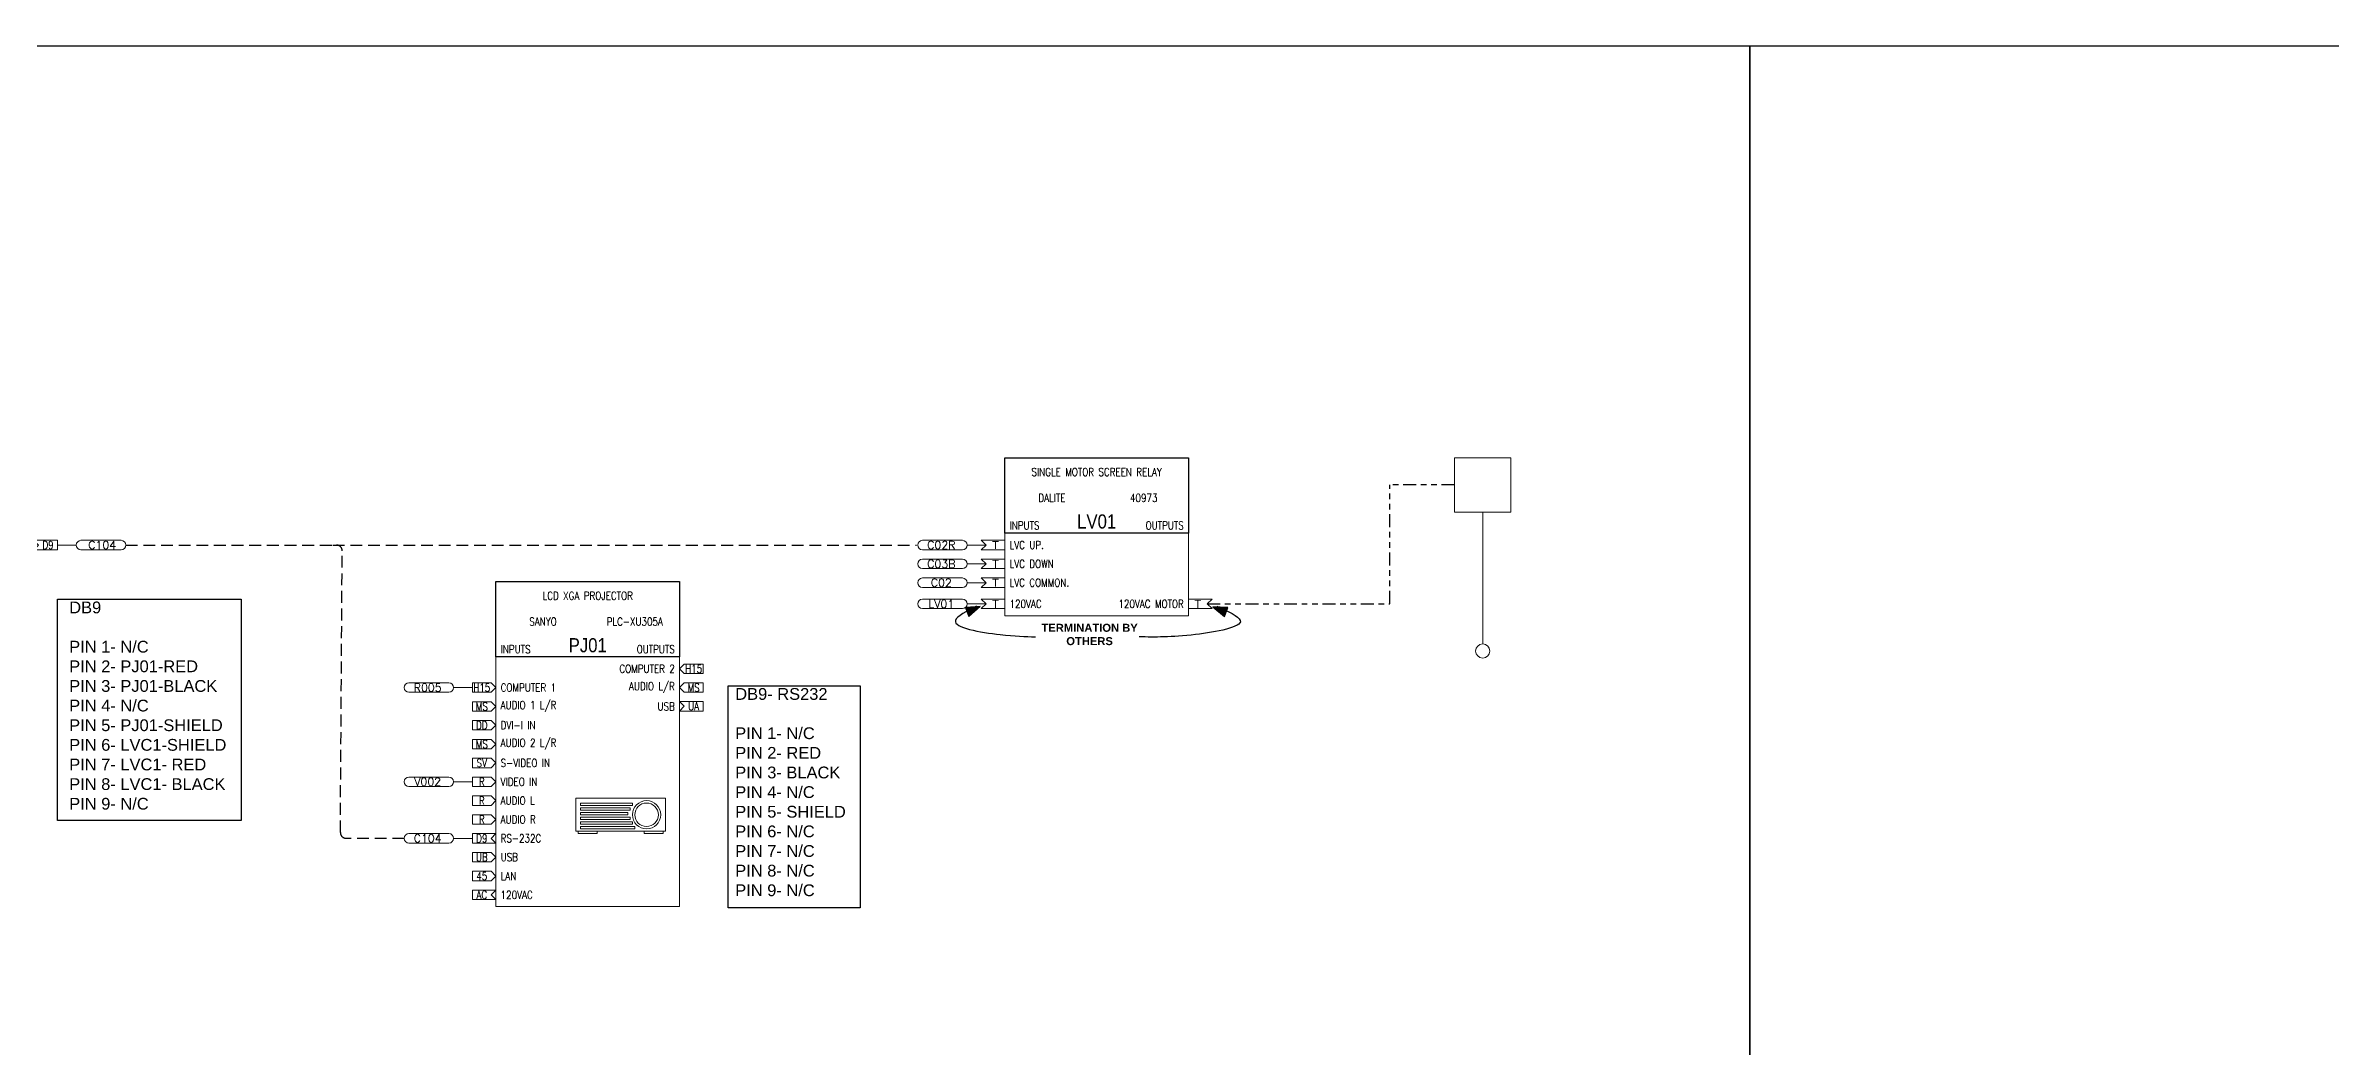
# Model space of a CAD drawing. Header units: inches. Extents: x -21 to 1517, y -4 to 60.
# Drawn here: x 216.7 to 265.23, y 38.26 to 59.5 of the extents above; entities that cross this region are included whole.
import ezdxf
from ezdxf.enums import TextEntityAlignment as Align

# ---------------------------------------------------------------- set-up
doc = ezdxf.new("R2010")
doc.units = ezdxf.units.IN
doc.header["$MEASUREMENT"] = 0
for name, pattern in [('5LVL-VID', [0.625, 0.25, -0.0625, 0, -0.0625, 0, -0.0625, 0, -0.0625, 0, -0.0625, 0, -0.0625]), ('CONTROL', [0.375, 0.25, -0.125]), ('DIG-AUD', [0.815, 0.275, -0.1, 0.12, -0.1, 0.12, -0.1])]:
    doc.linetypes.add(name, pattern=pattern)
doc.layers.get('0').update_dxf_attribs({"lineweight": 20})
for name, color, linetype in [('BORDER', 7, 'Continuous'), ('CONNECTORS', 7, 'Continuous'), ('CONTROL', 5, 'Continuous'), ('CONTROL WIRENUMBER', 7, 'Continuous'), ('DEVICES', 7, 'Continuous'), ('POWER', 40, 'Continuous'), ('SIG_CONTROL', 5, 'CONTROL'), ('SIG_POWER', 40, 'DIG-AUD'), ('SIG_RGBHV', 3, '5LVL-VID'), ('TEXT', 4, 'Continuous'), ('VIDEO', 3, 'Continuous'), ('VIDEO WIRENUMBER', 7, 'Continuous'), ('WIRE NUMBER', 7, 'Continuous')]:
    doc.layers.add(name, color=color, linetype=linetype)
doc.styles.add('ARIAL', font='arial.ttf')
doc.styles.add('DZ', font='arial.ttf', dxfattribs={"height": 0.6})
doc.styles.add('ROMANS', font='romans.shx', dxfattribs={"width": 0.8})
doc.styles.get("Standard").update_dxf_attribs({"font": 'romans.shx'})
doc.styles.add('VSI', font='arial.ttf', dxfattribs={"width": 0.85})

# ---------------------------------------------------------------- blocks, each defined once
blk = doc.blocks.new('F_SYMBOL_PROJECTOR')
at = {"layer": 'DEVICES', "lineweight": 20, "ltscale": 0.02}
for points in [[(-1, 0.35), (0.9, 0.35), (0.9, -0.35), (-1, -0.35)], [(-0.9, 0.25), (0.2, 0.25), (0.2, 0.2), (-0.9, 0.2)], [(-0.9, 0.15), (0.15, 0.15), (0.15, 0.1), (-0.9, 0.1)], [(-0.9, 0.05), (0.1, 0.05), (0.1, 0), (-0.9, 0)], [(-0.95, -0.35), (-0.55, -0.35), (-0.55, -0.4), (-0.95, -0.4)], [(-0.9, -0.05), (0.15, -0.05), (0.15, -0.1), (-0.9, -0.1)], [(-0.9, -0.15), (0.2, -0.15), (0.2, -0.2), (-0.9, -0.2)], [(-0.9, -0.25), (0.25, -0.25), (0.25, -0.3), (-0.9, -0.3)], [(0.85, -0.35), (0.45, -0.35), (0.45, -0.4), (0.85, -0.4)]]:
    blk.add_lwpolyline(points, close=True, dxfattribs=at)
for radius in [0.3, 0.25]:
    blk.add_circle((0.5, 0), radius, dxfattribs=at)
blk = doc.blocks.new('DEVICE HEADER')
at = {"layer": 'DEVICES', "ltscale": 0.5}
blk.add_lwpolyline([(0, 1.6), (3.9, 1.6), (3.9, 0), (0, 0)], close=True, dxfattribs=at)
at = {"layer": 'DEVICES', "ltscale": 0.5, "style": 'VSI', "width": 0.85}
blk.add_attdef('IDXX', text='', height=0.3, dxfattribs=at).set_placement((1.95, 0.25), align=Align.MIDDLE_CENTER)
at = {"layer": 'TEXT', "lineweight": 5, "ltscale": 0.02, "insert": (0.1, 0.25), "char_height": 0.17, "width": 1.85, "attachment_point": 1, "style": 'ROMANS'}
blk.add_mtext('{\\Fromans|c0;\\W0.8;INPUTS}', dxfattribs=at)
at = {"layer": 'TEXT', "lineweight": 5, "ltscale": 0.02, "insert": (3.8, 0.25), "char_height": 0.17, "width": 1.85, "attachment_point": 3}
blk.add_mtext('{\\Fromans|c0;\\W0.8;OUTPUTS}', dxfattribs=at)
at = {"layer": 'TEXT', "ltscale": 0.5, "style": 'ROMANS', "width": 0.8}
for tag, p in [('DESCRIPTION', (1.95, 1.3)), ('MAKE', (1, 0.75)), ('MODEL', (2.95, 0.75))]:
    blk.add_attdef(tag, text='', height=0.17, dxfattribs=at).set_placement(p, align=Align.MIDDLE_CENTER)
blk = doc.blocks.new('F_CONN_MALE OUT RIGHT')
at = {"lineweight": 20, "ltscale": 0.02}
for p, q in [((0, 0), (0.1, 0.1)), ((0.1, -0.1), (0, 0))]:
    blk.add_line(p, q, dxfattribs=at)
at = {"lineweight": 5, "ltscale": 0.02}
for p, q in [((0.5, 0.1), (0.1, 0.1)), ((0.5, 0.1), (0.5, -0.1)), ((0.1, -0.1), (0.5, -0.1))]:
    blk.add_line(p, q, dxfattribs=at)
at = {"layer": 'DEVICES', "ltscale": 0.5, "width": 0.8, "flags": 4}
blk.add_attdef('XX', text='', height=0.17, dxfattribs=at).set_placement((0.3, 0), align=Align.MIDDLE_CENTER)
blk = doc.blocks.new('F_CONN_FEMALE IN LEFT')
at = {"lineweight": 5, "ltscale": 0.02}
for p, q in [((-0.5, 0.1), (0, 0.1)), ((-0.5, 0.1), (-0.5, -0.1)), ((0, -0.1), (-0.5, -0.1))]:
    blk.add_line(p, q, dxfattribs=at)
at = {"lineweight": 20, "ltscale": 0.02}
for p, q in [((-0.1, 0), (0, 0.1)), ((0, -0.1), (-0.1, 0))]:
    blk.add_line(p, q, dxfattribs=at)
at = {"layer": 'DEVICES', "ltscale": 0.5, "width": 0.8, "flags": 4}
blk.add_attdef('XX', text='', height=0.17, dxfattribs=at).set_placement((-0.3, 0), align=Align.MIDDLE_CENTER)
blk = doc.blocks.new('F_CONN_MALE IN LEFT')
at = {"lineweight": 5, "ltscale": 0.02}
for p, q in [((-0.5, 0.1), (-0.1, 0.1)), ((-0.5, 0.1), (-0.5, -0.1)), ((-0.1, -0.1), (-0.5, -0.1))]:
    blk.add_line(p, q, dxfattribs=at)
at = {"lineweight": 20, "ltscale": 0.02}
for p, q in [((0, 0), (-0.1, 0.1)), ((-0.1, -0.1), (0, 0))]:
    blk.add_line(p, q, dxfattribs=at)
at = {"layer": 'DEVICES', "ltscale": 0.5, "width": 0.8, "flags": 4}
blk.add_attdef('XX', text='', height=0.17, dxfattribs=at).set_placement((-0.3, 0), align=Align.MIDDLE_CENTER)
blk = doc.blocks.new('F_CONN_FEMALE OUT RIGHT')
at = {"lineweight": 20, "ltscale": 0.02}
for p, q in [((0.1, 0), (0, 0.1)), ((0, -0.1), (0.1, 0))]:
    blk.add_line(p, q, dxfattribs=at)
at = {"lineweight": 5, "ltscale": 0.02}
for p, q in [((0.5, 0.1), (0, 0.1)), ((0.5, 0.1), (0.5, -0.1)), ((0, -0.1), (0.5, -0.1))]:
    blk.add_line(p, q, dxfattribs=at)
at = {"layer": 'DEVICES', "ltscale": 0.5, "width": 0.8, "flags": 4}
blk.add_attdef('XX', text='', height=0.17, dxfattribs=at).set_placement((0.3, 0), align=Align.MIDDLE_CENTER)
blk = doc.blocks.new('F_VIDEO_TAG_L')
at = {"layer": 'VIDEO', "lineweight": 5, "ltscale": 0.02}
blk.add_line((-0.4, 0), (0, 0), dxfattribs=at)
blk.add_lwpolyline([(-1.35, 0.1, 1), (-1.35, -0.1, -1), (-1.35, -0.1), (-0.5, -0.1, 1), (-0.5, 0.1), (-1.35, 0.1)], format="xyb", close=True, dxfattribs=at)
at = {"layer": 'VIDEO WIRENUMBER', "ltscale": 0.5}
blk.add_attdef('VXXX', text='', height=0.17, dxfattribs=at).set_placement((-0.95, 0), align=Align.MIDDLE_CENTER)
blk = doc.blocks.new('F_C_L_TERMINAL_F')
at = {"lineweight": 5, "ltscale": 0.02}
for p, q in [((-0.5, 0.1), (0, 0.1)), ((0, 0.1), (0, -0.1)), ((0, -0.1), (-0.5, -0.1))]:
    blk.add_line(p, q, dxfattribs=at)
at = {"lineweight": 20, "ltscale": 0.02}
for p, q in [((-0.4, 0), (-0.5, 0.1)), ((-0.5, -0.1), (-0.4, 0))]:
    blk.add_line(p, q, dxfattribs=at)
at = {"lineweight": 5, "ltscale": 0.02, "insert": (-0.2, 0), "char_height": 0.17, "width": 0.4, "attachment_point": 5, "style": 'DZ'}
blk.add_mtext('{\\fArial Alt. Mono For Brady|b0|i0|c0|p49;T}', dxfattribs=at)
blk = doc.blocks.new('F_C_R_TERMINAL_F')
at = {"lineweight": 5, "ltscale": 0.02}
for p, q in [((0, 0.1), (0, -0.1)), ((0.5, 0.1), (0, 0.1)), ((0, -0.1), (0.5, -0.1))]:
    blk.add_line(p, q, dxfattribs=at)
at = {"lineweight": 20, "ltscale": 0.02}
for p, q in [((0.4, 0), (0.5, 0.1)), ((0.5, -0.1), (0.4, 0))]:
    blk.add_line(p, q, dxfattribs=at)
at = {"lineweight": 5, "ltscale": 0.02, "insert": (0.2, 0), "char_height": 0.17, "width": 0.4, "attachment_point": 5, "style": 'DZ'}
blk.add_mtext('{\\fArial Alt. Mono For Brady|b0|i0|c0|p49;T}', dxfattribs=at)
blk = doc.blocks.new('F_CONTROL_TAG_L')
at = {"layer": 'CONTROL', "lineweight": 5, "ltscale": 0.02}
blk.add_line((-0.4, 0), (0, 0), dxfattribs=at)
blk.add_lwpolyline([(-1.35, 0.1, 1), (-1.35, -0.1, -1), (-1.35, -0.1), (-0.5, -0.1, 1), (-0.5, 0.1), (-1.35, 0.1)], format="xyb", close=True, dxfattribs=at)
at = {"layer": 'CONTROL WIRENUMBER', "ltscale": 0.5}
blk.add_attdef('CXXX', text='', height=0.17, dxfattribs=at).set_placement((-0.95, 0), align=Align.MIDDLE_CENTER)
blk = doc.blocks.new('F_SYMBOL_PROJ-SCREEN')
at = {"layer": 'DEVICES', "lineweight": 20, "ltscale": 0.02}
blk.add_line((0, -1.15), (0, -3.95), dxfattribs=at)
blk.add_lwpolyline([(-0.6, 0), (0.6, 0), (0.6, -1.15), (-0.6, -1.15)], close=True, dxfattribs=at)
blk.add_circle((0, -4.1), 0.15, dxfattribs=at)
blk = doc.blocks.new('CABLE NUMBER IN')
at = {"linetype": 'ByBlock', "lineweight": 5, "ltscale": 0.02}
blk.add_line((-0.4, 0), (0, 0), dxfattribs=at)
blk.add_lwpolyline([(-1.35, 0.1, 1), (-1.35, -0.1, -1), (-1.35, -0.1), (-0.5, -0.1, 1), (-0.5, 0.1), (-1.35, 0.1)], format="xyb", close=True, dxfattribs=at)
at = {"layer": 'WIRE NUMBER', "ltscale": 0.5, "width": 0.8}
blk.add_attdef('DESC IN', text='', height=0.1, dxfattribs=at).set_placement((-1.5, 0), align=Align.BOTTOM_RIGHT)
at = {"layer": 'WIRE NUMBER', "ltscale": 0.5}
blk.add_attdef('XXXX', text='', height=0.17, dxfattribs=at).set_placement((-0.95, 0), align=Align.MIDDLE_CENTER)
at = {"layer": 'WIRE NUMBER', "ltscale": 0.5, "width": 0.8}
blk.add_attdef('DESC OUT', text='', height=0.1, dxfattribs=at).set_placement((-1.5, -0.05), align=Align.TOP_RIGHT)
blk = doc.blocks.new('F_CONTROL_TAG_R')
at = {"layer": 'CONTROL', "lineweight": 5, "ltscale": 0.02}
blk.add_line((0, 0), (0.4, 0), dxfattribs=at)
blk.add_lwpolyline([(0.5, 0.1, 1), (0.5, -0.1, -1), (0.5, -0.1), (1.35, -0.1, 1), (1.35, 0.1), (0.5, 0.1)], format="xyb", close=True, dxfattribs=at)
at = {"layer": 'CONTROL WIRENUMBER', "ltscale": 0.5}
blk.add_attdef('CXXX', text='', height=0.17, dxfattribs=at).set_placement((0.95, 0), align=Align.MIDDLE_CENTER)

msp = doc.modelspace()

# ---------------------------------------------------------------- hatches: boundary and pattern name
at = {"layer": 'CONNECTORS', "ltscale": 0.5}
for points in [[(236.553, 47.592), (236.236, 47.573), (236.31, 47.386)], [(241.494, 47.587), (241.741, 47.386), (241.812, 47.575)]]:
    msp.add_hatch(color=256, dxfattribs=at).paths.add_polyline_path(points)

# ---------------------------------------------------------------- linework, layer by layer
at = {"layer": 'BORDER'}
for points in [[(216.95, 47.75), (220.85, 47.75), (220.85, 43.05), (216.95, 43.05)], [(231.2, 45.913), (234, 45.913), (234, 41.2), (231.2, 41.2)]]:
    msp.add_lwpolyline(points, close=True, dxfattribs=at)
at = {"layer": 'CONNECTORS', "ltscale": 0.5}
for points in [[(236.553, 47.592), (236.236, 47.573), (236.31, 47.386)], [(241.494, 47.587), (241.741, 47.386), (241.812, 47.575)]]:
    msp.add_lwpolyline(points, close=True, dxfattribs=at)
for points in [[(236.475, 47.6), (236.025, 47.3), (236.975, 47), (237.725, 46.95)], [(241.575, 47.6), (242.075, 47.3), (241.125, 47), (239.925, 46.95)]]:
    msp.add_spline(points, degree=3, dxfattribs=at)
at = {"layer": 'Defpoints', "ltscale": 0.5}
for points in [[(168.6, 59.5), (252.9, 59.5), (252.9, -3.75), (168.6, -3.75)], [(252.9, 59.5), (337.2, 59.5), (337.2, -3.75), (252.9, -3.75)]]:
    msp.add_lwpolyline(points, close=True, dxfattribs=at)
at = {"layer": 'DEVICES', "lineweight": 5, "ltscale": 0.02}
for points in [[(237.075, 49.15), (240.975, 49.15), (240.975, 47.4), (237.075, 47.4)], [(226.264, 46.523), (230.164, 46.523), (230.164, 41.223), (226.264, 41.223)]]:
    msp.add_lwpolyline(points, close=True, dxfattribs=at)
at = {"layer": 'SIG_CONTROL'}
for p, q in [((218.4, 48.9), (222.874, 48.9)), ((222.8, 48.9), (235.2, 48.9)), ((222.959, 42.799), (222.999, 48.774)), ((224.314, 42.673), (223.084, 42.673))]:
    msp.add_line(p, q, dxfattribs=at)
for centre, start, end in [((222.874, 48.775), 359.7405, 90), ((223.084, 42.798), 179.6091, 270.0294)]:
    msp.add_arc(centre, 0.125, start, end, dxfattribs=at)
at = {"layer": 'SIG_POWER'}
for p, q in [((245.25, 47.65), (245.25, 50.175)), ((246.625, 50.175), (245.25, 50.175)), ((241.375, 47.65), (245.25, 47.65))]:
    msp.add_line(p, q, dxfattribs=at)

# ---------------------------------------------------------------- block references
at = {"layer": 'CONNECTORS'}
for name, p, values in [('F_CONN_FEMALE OUT RIGHT', (216.45, 48.9), {'XX': 'D9'}), ('F_CONN_FEMALE OUT RIGHT', (230.164, 45.476), {'XX': 'UA'}), ('F_CONN_FEMALE IN LEFT', (226.264, 42.673), {'XX': 'D9'})]:
    msp.add_blockref(name, p, dxfattribs=at).add_auto_attribs(values)
at = {"layer": 'CONNECTORS', "ltscale": 0.5}
for name, p in [('F_C_L_TERMINAL_F', (237.075, 48.9)), ('F_C_L_TERMINAL_F', (237.075, 48.5)), ('F_C_L_TERMINAL_F', (237.075, 48.1)), ('F_C_L_TERMINAL_F', (237.075, 47.65)), ('F_C_R_TERMINAL_F', (240.975, 47.65)), ('F_SYMBOL_PROJECTOR', (228.964, 43.173))]:
    msp.add_blockref(name, p, dxfattribs=at)
at = {"layer": 'CONNECTORS'}
ref = msp.add_blockref('F_CONN_MALE OUT RIGHT', (230.164, 46.273), dxfattribs=at)
ref.add_attrib('XX', 'H15', dxfattribs={"layer": 'DEVICES', "ltscale": 0.5, "height": 0.17, "width": 0.8}).set_placement((230.464, 46.273), align=Align.MIDDLE_CENTER)
ref = msp.add_blockref('F_CONN_MALE IN LEFT', (226.264, 45.873), dxfattribs=at)
ref.add_attrib('XX', 'H15', dxfattribs={"layer": 'DEVICES', "ltscale": 0.5, "height": 0.17, "width": 0.8}).set_placement((225.964, 45.873), align=Align.MIDDLE_CENTER)
ref = msp.add_blockref('F_CONN_MALE OUT RIGHT', (230.164, 45.873), dxfattribs=at)
ref.add_attrib('XX', 'MS', dxfattribs={"layer": 'DEVICES', "ltscale": 0.5, "height": 0.17, "width": 0.8}).set_placement((230.464, 45.873), align=Align.MIDDLE_CENTER)
ref = msp.add_blockref('F_CONN_MALE IN LEFT', (226.264, 45.473), dxfattribs=at)
ref.add_attrib('XX', 'MS', dxfattribs={"layer": 'DEVICES', "ltscale": 0.5, "height": 0.17, "width": 0.8}).set_placement((225.964, 45.473), align=Align.MIDDLE_CENTER)
ref = msp.add_blockref('F_CONN_MALE IN LEFT', (226.264, 45.073), dxfattribs=at)
ref.add_attrib('XX', 'DD', dxfattribs={"layer": 'DEVICES', "ltscale": 0.5, "height": 0.17, "width": 0.8}).set_placement((225.964, 45.073), align=Align.MIDDLE_CENTER)
ref = msp.add_blockref('F_CONN_MALE IN LEFT', (226.264, 44.673), dxfattribs=at)
ref.add_attrib('XX', 'MS', dxfattribs={"layer": 'DEVICES', "ltscale": 0.5, "height": 0.17, "width": 0.8}).set_placement((225.964, 44.673), align=Align.MIDDLE_CENTER)
ref = msp.add_blockref('F_CONN_MALE IN LEFT', (226.264, 44.273), dxfattribs=at)
ref.add_attrib('XX', 'SV', dxfattribs={"layer": 'DEVICES', "ltscale": 0.5, "height": 0.17, "width": 0.8}).set_placement((225.964, 44.273), align=Align.MIDDLE_CENTER)
ref = msp.add_blockref('F_CONN_MALE IN LEFT', (226.264, 43.873), dxfattribs=at)
ref.add_attrib('XX', 'R', dxfattribs={"layer": 'DEVICES', "ltscale": 0.5, "height": 0.17, "width": 0.8}).set_placement((225.964, 43.873), align=Align.MIDDLE_CENTER)
ref = msp.add_blockref('F_CONN_MALE IN LEFT', (226.264, 43.473), dxfattribs=at)
ref.add_attrib('XX', 'R', dxfattribs={"layer": 'DEVICES', "ltscale": 0.5, "height": 0.17, "width": 0.8}).set_placement((225.964, 43.473), align=Align.MIDDLE_CENTER)
ref = msp.add_blockref('F_CONN_MALE IN LEFT', (226.264, 43.073), dxfattribs=at)
ref.add_attrib('XX', 'R', dxfattribs={"layer": 'DEVICES', "ltscale": 0.5, "height": 0.17, "width": 0.8}).set_placement((225.964, 43.073), align=Align.MIDDLE_CENTER)
ref = msp.add_blockref('F_CONN_MALE IN LEFT', (226.264, 42.273), dxfattribs=at)
ref.add_attrib('XX', 'UB', dxfattribs={"layer": 'DEVICES', "ltscale": 0.5, "height": 0.17, "width": 0.8}).set_placement((225.964, 42.273), align=Align.MIDDLE_CENTER)
ref = msp.add_blockref('F_CONN_MALE IN LEFT', (226.264, 41.873), dxfattribs=at)
ref.add_attrib('XX', '45', dxfattribs={"layer": 'DEVICES', "ltscale": 0.5, "height": 0.17, "width": 0.8}).set_placement((225.964, 41.873), align=Align.MIDDLE_CENTER)
ref = msp.add_blockref('F_CONN_FEMALE IN LEFT', (226.264, 41.473), dxfattribs=at)
ref.add_attrib('XX', 'AC', dxfattribs={"layer": 'DEVICES', "ltscale": 0.5, "height": 0.17, "width": 0.8}).set_placement((225.964, 41.473), align=Align.MIDDLE_CENTER)
at = {"layer": 'CONTROL', "ltscale": 0.5}
for p, values in [((236.675, 48.9), {'CXXX': 'C02R'}), ((236.675, 48.5), {'CXXX': 'C03B'}), ((236.675, 48.1), {'CXXX': 'C02'})]:
    msp.add_blockref('F_CONTROL_TAG_L', p, dxfattribs=at).add_auto_attribs(values)
at = {"layer": 'DEVICES', "ltscale": 0.5}
for p, values in [((237.075, 49.15), {'MODEL': '40973', 'MAKE': 'DALITE', 'DESCRIPTION': 'SINGLE MOTOR SCREEN RELAY', 'IDXX': 'LV01'}), ((226.264, 46.523), {'MODEL': 'PLC-XU305A', 'MAKE': 'SANYO', 'DESCRIPTION': 'LCD XGA PROJECTOR', 'IDXX': 'PJ01'})]:
    msp.add_blockref('DEVICE HEADER', p, dxfattribs=at).add_auto_attribs(values)
at = {"layer": 'POWER'}
msp.add_blockref('F_SYMBOL_PROJ-SCREEN', (247.225, 50.75), dxfattribs=at)
at = {"layer": 'POWER', "ltscale": 0.5}
msp.add_blockref('CABLE NUMBER IN', (236.675, 47.65), dxfattribs=at).add_auto_attribs({'XXXX': 'LV01'})
at = {"layer": 'SIG_CONTROL'}
for name, p in [('F_CONTROL_TAG_R', (216.95, 48.9)), ('F_CONTROL_TAG_L', (225.764, 42.673))]:
    msp.add_blockref(name, p, dxfattribs=at).add_auto_attribs({'CXXX': 'C104'})
at = {"layer": 'SIG_RGBHV'}
for p, values in [((225.764, 45.873), {'VXXX': 'R005'}), ((225.764, 43.873), {'VXXX': 'V002'})]:
    msp.add_blockref('F_VIDEO_TAG_L', p, dxfattribs=at).add_auto_attribs(values)

# ---------------------------------------------------------------- texts
at = {"layer": 'DEVICES', "lineweight": 5, "ltscale": 0.02, "insert": (238.875, 47), "char_height": 0.17, "width": 3.9, "attachment_point": 5, "style": 'DZ'}
msp.add_mtext('{\\fArial|b1|i0|c0|p34;TERMINATION BY \\POTHERS}', dxfattribs=at)
at = {"layer": 'TEXT', "lineweight": 5, "ltscale": 0.02, "char_height": 0.17, "width": 1.85}
for s, insert, attachment_point in [('{\\W0.8;LVC UP.}', (237.175, 48.9), 4), ('{\\W0.8;LVC DOWN}', (237.175, 48.5), 4), ('{\\W0.8;LVC COMMON.}', (237.175, 48.1), 4), ('{\\Fromans|c0;\\W0.8;120VAC}', (237.175, 47.65), 4), ('{\\W0.8;120VAC MOTOR}', (240.875, 47.65), 6), ('{\\W0.8;COMPUTER 2}', (230.064, 46.273), 6), ('{\\W0.8;AUDIO 1 L/R}', (226.364, 45.473), 4), ('{\\W0.8;COMPUTER 1}', (226.364, 45.873), 4), ('{\\W0.8;AUDIO L/R}', (230.064, 45.873), 6), ('{\\W0.8;DVI-I IN}', (226.364, 45.073), 4), ('{\\W0.8;USB}', (230.064, 45.473), 6), ('{\\W0.8;AUDIO 2 L/R}', (226.364, 44.673), 4), ('{\\W0.8;S-VIDEO IN}', (226.364, 44.273), 4), ('{\\W0.8;VIDEO IN}', (226.364, 43.873), 4), ('{\\W0.8;AUDIO L}', (226.364, 43.473), 4), ('{\\W0.8;AUDIO R}', (226.364, 43.073), 4), ('{\\W0.8;RS-232C}', (226.364, 42.673), 4), ('{\\W0.8;USB}', (226.364, 42.273), 4), ('{\\W0.8;LAN}', (226.364, 41.873), 4), ('{\\Fromans|c0;\\W0.8;120VAC}', (226.364, 41.473), 4)]:
    msp.add_mtext(s, dxfattribs=dict(at, insert=insert, attachment_point=attachment_point))
at = {"layer": 'TEXT', "char_height": 0.25, "attachment_point": 1, "style": 'ARIAL'}
for s, insert, width in [('DB9\\P\\PPIN 1- N/C\\PPIN 2- PJ01-RED\\PPIN 3- PJ01-BLACK\\PPIN 4- N/C\\PPIN 5- PJ01-SHIELD\\PPIN 6- LVC1-SHIELD\\PPIN 7- LVC1- RED\\PPIN 8- LVC1- BLACK\\PPIN 9- N/C ', (217.2, 47.7), 3.85), ('DB9- RS232\\P\\PPIN 1- N/C\\PPIN 2- RED\\PPIN 3- BLACK\\PPIN 4- N/C\\PPIN 5- SHIELD\\PPIN 6- N/C\\PPIN 7- N/C\\PPIN 8- N/C\\PPIN 9- N/C', (231.348, 45.863), 3.75228)]:
    msp.add_mtext(s, dxfattribs=dict(at, insert=insert, width=width))

doc.saveas('drawing.dxf')
